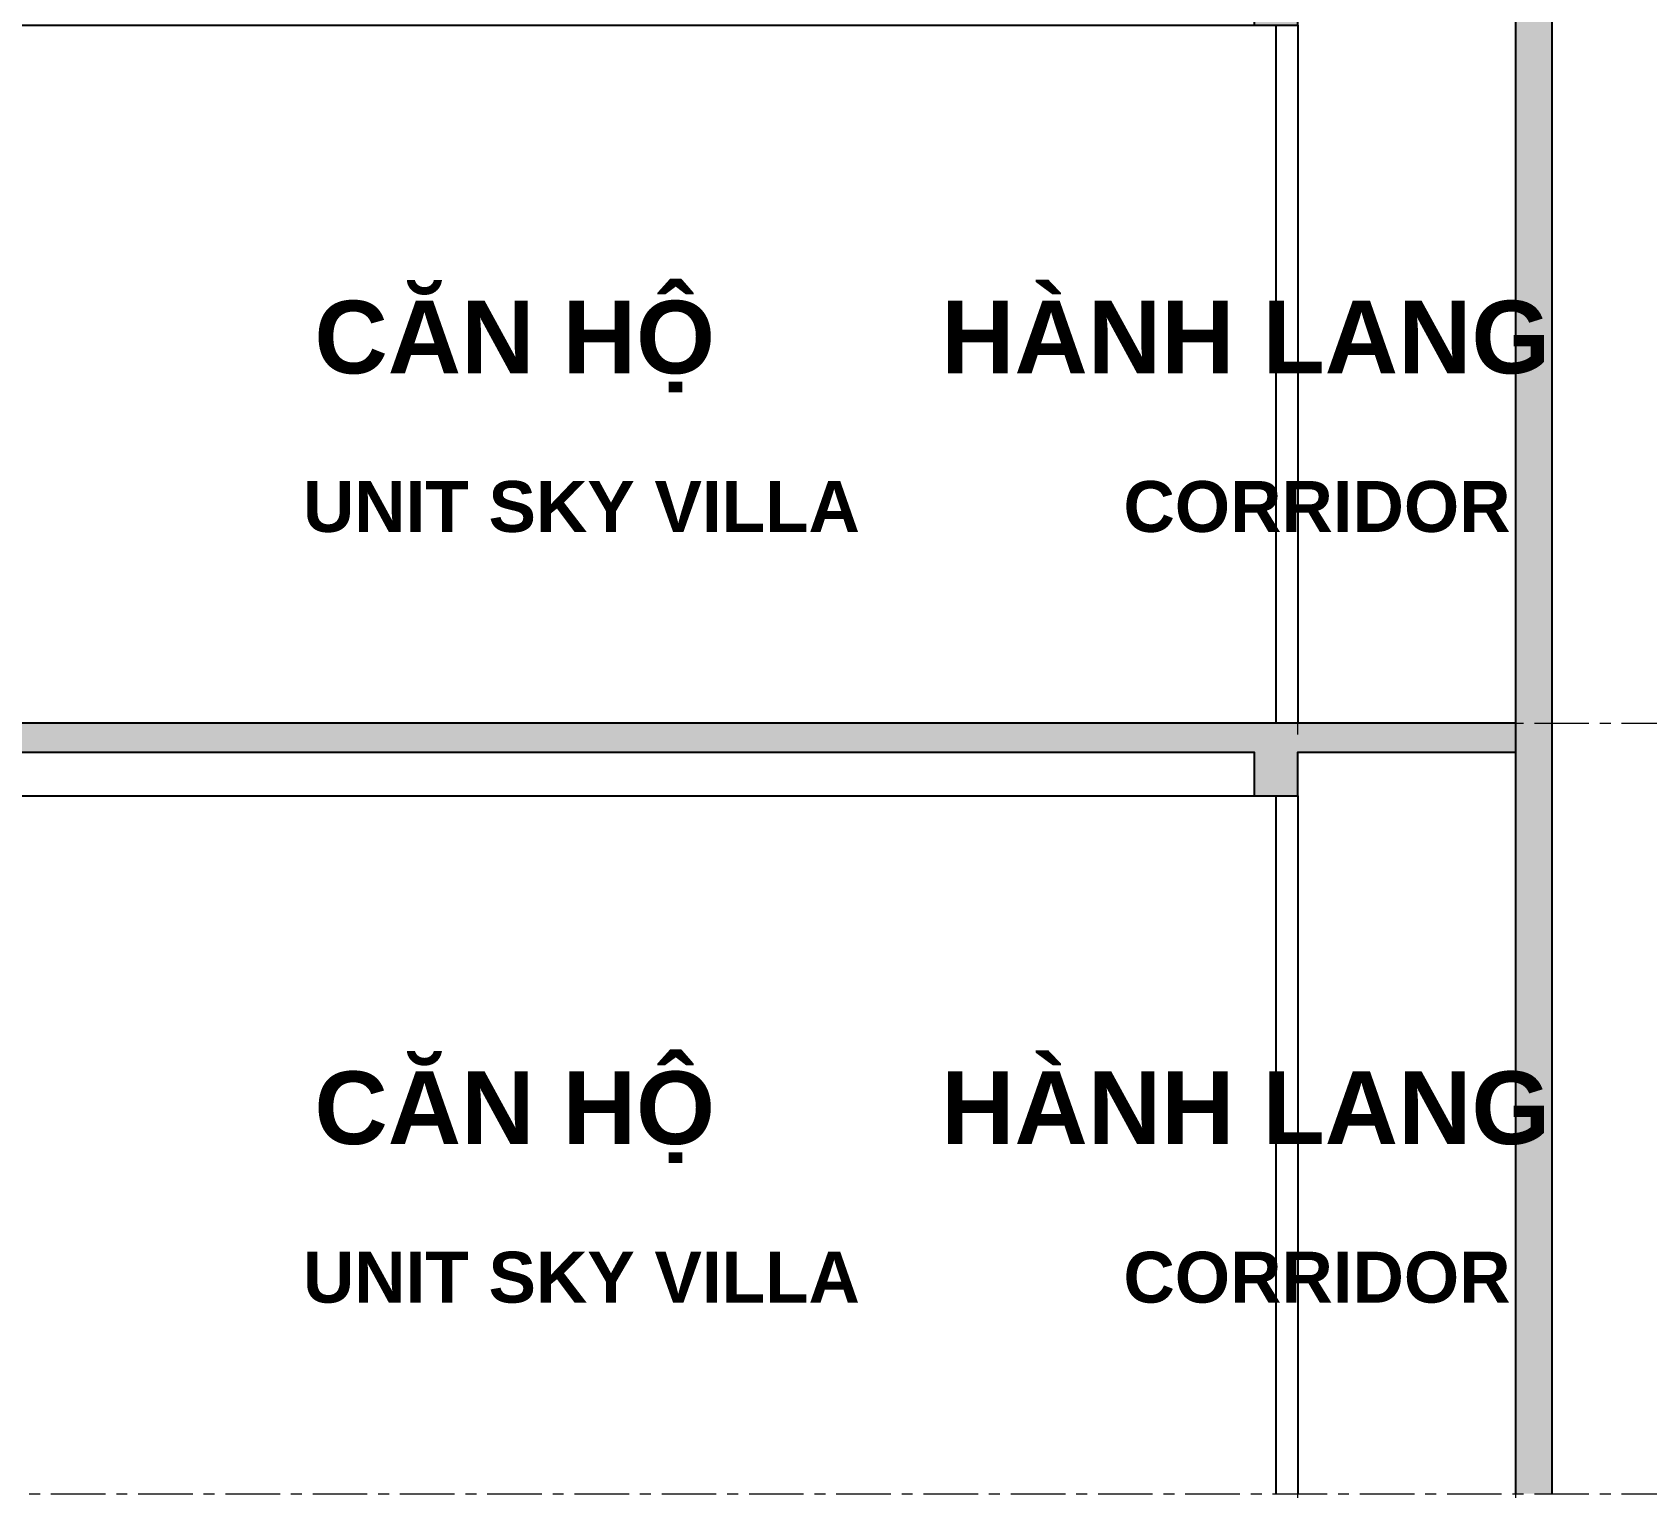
# Model space of a CAD drawing. Header units: millimetres. Extents: x -100356 to 314685, y 446 to 1273965.
# Drawn here: x 90998 to 102099, y 110705 to 120755 of the extents above; entities that cross this region are included whole.
import ezdxf
from ezdxf.xclip import XClip

# ---------------------------------------------------------------- set-up
doc = ezdxf.new("R2010")
doc.units = ezdxf.units.MM
doc.header["$XCLIPFRAME"] = 2
for name, pattern in [('gf$0$CENTER2', [28.575, 19.05, -3.175, 3.175, -3.175]), ('gf$0$Kume - Grid Line', [10.5, 6, -1.25, 2, -1.25]), ('section$0$CENTER', [2, 1.25, -0.25, 0.25, -0.25])]:
    doc.linetypes.add(name, pattern=pattern)
for name, color, linetype in [('FIN', 3, 'Continuous'), ('NAM', 3, 'Continuous'), ('STR', 7, 'Continuous')]:
    doc.layers.add(name, color=color, linetype=linetype)
for name, color, linetype, lineweight in [('gf$0$A.Axis', 251, 'gf$0$CENTER2', 13), ('Hatch-wall', 251, 'Continuous', 5), ('section$0$A-_FLORLEVL_E', 7, 'Continuous', 5), ('section$0$NKC_TRUC', 8, 'section$0$CENTER', 13)]:
    doc.layers.add(name, color=color, linetype=linetype, lineweight=lineweight)
doc.styles.add('ARIAL', font='Font - TrueType - Arial Bold.ttf')

# ---------------------------------------------------------------- blocks, each defined once
blk = doc.blocks.new('Sky Section2')
at = {"layer": 'Hatch-wall', "ltscale": 0.5}
h = blk.add_hatch(color=256, dxfattribs=at)
h.dxf.hatch_style = 1
h.paths.add_polyline_path([(-5600, -11600), (-5600, -1300), (-5100, -1300), (-5100, -1600), (-5400, -1600), (-5400, -9500), (-5100, -9500), (-5100, -9800), (-5400, -9800), (-5400, -11300), (-5100, -11300), (-5100, -11600)])
h.paths.add_polyline_path([(-5600, -31300), (-5600, -42600), (-5100, -42600), (-5100, -42300), (-5400, -42300), (-5400, -33100), (-5100, -33100), (-5100, -32800), (-5400, -32800), (-5400, -31300)])
at = {"layer": 'STR'}
h = blk.add_hatch(color=256, dxfattribs=at)
h.dxf.hatch_style = 1
h.paths.add_polyline_path([(-300, -31050), (-5600, -31050), (-5600, -31300), (-300, -31300)])
at = {"layer": 'FIN', "ltscale": 10}
for p, q in [((-5100, -32800, 0), (-300, -32800, 0)), ((-5100, -32950, 0), (-300, -32950, 0))]:
    blk.add_line(p, q, dxfattribs=at)
at = {"layer": 'FIN', "elevation": 0}
blk.add_lwpolyline([(-5100, -42600), (-5100, -32800)], dxfattribs=at)
at = {"layer": 'STR'}
for points in [[(-300, -31050), (-5600, -31050)], [(-300, -31300), (-5600, -31300)]]:
    blk.add_lwpolyline(points, dxfattribs=at)
blk.add_lwpolyline([(-5600, -31300), (-5600, -42600), (-5100, -42600), (-5100, -42300), (-5400, -42300), (-5400, -33100), (-5100, -33100), (-5100, -32800), (-5400, -32800), (-5400, -31300)], close=True, dxfattribs=at)
at = {"layer": 'STR', "ltscale": 10, "elevation": 0}
blk.add_lwpolyline([(-5400, -41150), (-5400, -33487)], dxfattribs=at)
at = {"layer": 'NAM', "attachment_point": 1, "rotation": 90, "style": 'ARIAL'}
for s, width, insert, char_height in [('HÀNH LANG', 6747.84, (-3204, -35252, 0), 500), ('\\pt1050;CORRIDOR', 3815.51, (-1964, -33998, 0), 350), ('UNIT SKY VILLA', 3815.51, (-1964, -39640, 0), 350), ('CĂN HỘ', 6747.84, (-3204, -39561, 0), 500)]:
    blk.add_mtext_dynamic_manual_height_columns(s, width=width, gutter_width=1, heights=[0], dxfattribs=dict(at, insert=insert, char_height=char_height))
blk = doc.blocks.new('section$0$grid section')
at = {"layer": 'section$0$NKC_TRUC', "ltscale": 300}
for p, q in [((-141943.9, 87100), (0, 87100)), ((-141943.9, 81800), (0, 81800))]:
    blk.add_line(p, q, dxfattribs=at)
blk = doc.blocks.new('full section 2')
at = {"layer": 'STR'}
for points in [[(-96300, -42548.9), (-99600, -42548.9)], [(-96300, -42798.9), (-99600, -42798.9)]]:
    blk.add_lwpolyline(points, dxfattribs=at)
at = {"layer": 'section$0$A-_FLORLEVL_E'}
ref = blk.add_blockref('section$0$grid section', (-7800, 4445), dxfattribs=dict(at, rotation=90))
XClip(ref).set_block_clipping_path([(-81316.4994012154, -28458.8351833357), (17662.2916707117, 107651.268699344)])
at = {"layer": 'STR'}
for p in [(-94600, -11499), (-89300, -11499)]:
    blk.add_blockref('Sky Section2', p, dxfattribs=at)

msp = doc.modelspace()

# ---------------------------------------------------------------- linework, layer by layer
at = {"layer": 'gf$0$A.Axis', "linetype": 'gf$0$Kume - Grid Line', "lineweight": 9, "ltscale": 100}
for p, q in [((99698.5, 14401), (99698.5, 127691.3)), ((101198.5, 14401), (101198.5, 127691.3))]:
    msp.add_line(p, q, dxfattribs=at)

# ---------------------------------------------------------------- block references
at = {"layer": 'STR', "rotation": 270}
msp.add_blockref('full section 2', (143997.5, 21104.9), dxfattribs=at)

doc.saveas('drawing.dxf')
